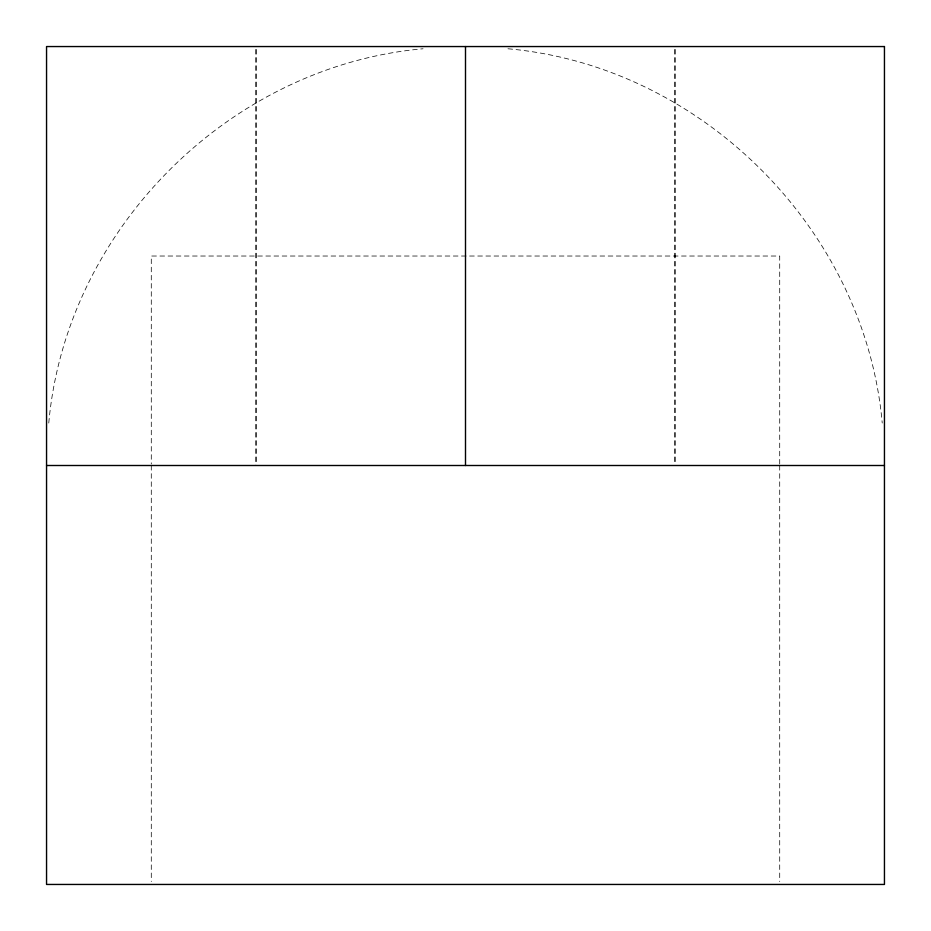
<?xml version="1.0" encoding="UTF-8"?>
<svg xmlns="http://www.w3.org/2000/svg" width="931" height="931" viewBox="0 0 931 931"><rect width="100%" height="100%" fill="white"/><g stroke="black" fill="none" stroke-linecap="round" stroke-linejoin="round"><path stroke-width="0.7" stroke-dasharray="4.66 3.49" d="M48.773 423.035C66.008 229.457 229.457 66.008 423.035 48.773M507.965 48.773C701.543 66.008 864.992 229.457 882.227 423.035M779.713 464.045L779.713 256.025L151.287 256.025L151.287 464.045M779.713 465.5L779.713 881.541M675.115 49.459L675.115 464.045M674.835 49.459L674.835 464.045M256.165 49.459L256.165 464.045M255.885 49.459L255.885 465.5M151.287 465.5L151.287 881.541"/><path stroke-width="1.4" d="M46.55 465.5L884.45 465.5M465.5 46.55L465.5 465.5M884.45 46.55L46.55 46.55L46.55 884.45L884.45 884.45L884.45 46.55"/></g></svg>
